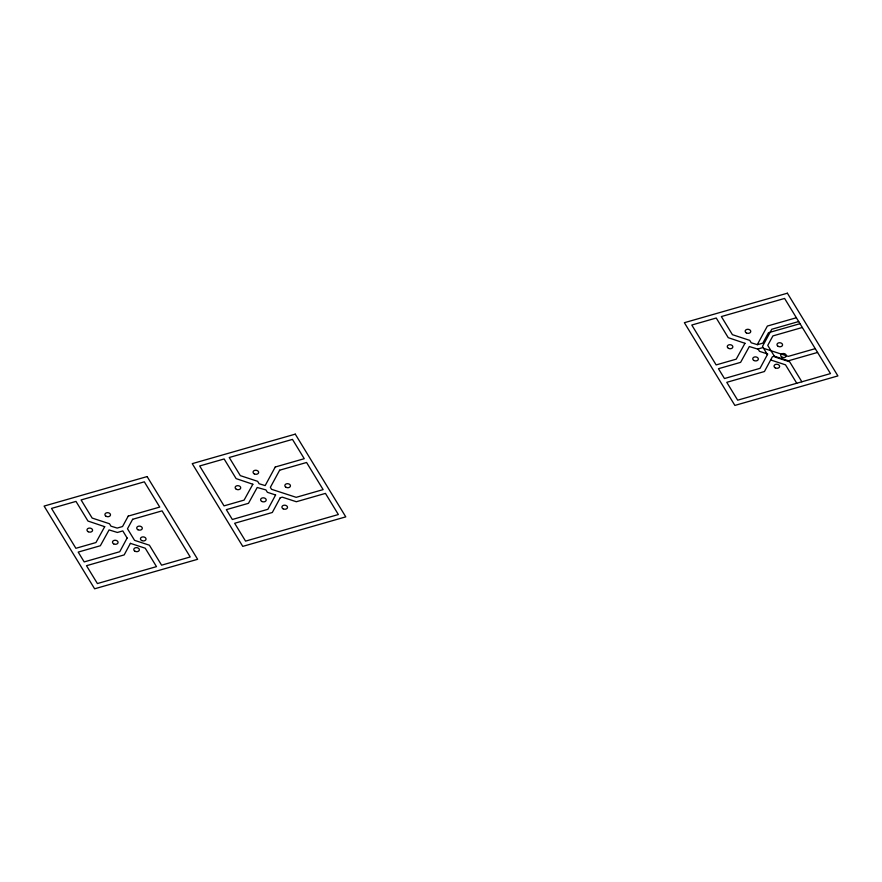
<?xml version="1.0" encoding="UTF-8"?>
<svg xmlns="http://www.w3.org/2000/svg" width="882" height="882" viewBox="0 0 882 882"><rect width="100%" height="100%" fill="white"/><g stroke="black" fill="none" stroke-linecap="round" stroke-linejoin="round"><path stroke-width="1.32" d="M757.285 344.653L767.373 326.053L796.38 317.752M798.695 321.544L771.783 329.251L762.478 346.406L767.395 354.63M800.007 323.694L768.498 332.712L762.809 343.153L757.429 344.697L751.232 342.789L749.755 340.375L732.424 334.686L721.355 316.561L784.594 298.447L830.48 373.593L737.672 400.174L726.768 382.325L764.44 371.531L772.356 356.802L774.429 356.218L788.453 360.782L817.559 352.447M802.322 327.487L772.908 335.91L767.748 345.38L774.826 356.967L789.677 361.829L801.859 381.785M763.062 347.53L757.66 349.085L749.336 346.527L740.604 362.359L718.455 368.709L724.464 378.532L760.019 368.345L767.726 354.024L759.49 351.345L758.046 348.974M815.255 348.655L788.299 356.372L763.669 348.346M770.659 359.966L785.498 364.828L796.755 383.251M127.129 538.02L119.754 551.724L84.198 561.911L78.189 552.088L100.339 545.749L109.07 529.917L117.394 532.463L122.796 530.92L127.129 538.02M130.393 543.345L124.175 554.91L86.502 565.704L97.406 583.553L156.489 566.63L145.232 548.207L130.393 543.345M275.603 494.978L267.896 509.3L232.341 519.487L226.343 509.653L248.481 503.313L257.213 487.481L265.923 489.918L267.378 492.299L275.603 494.978M280.244 497.757L272.317 512.486L234.656 523.269L245.56 541.118L338.357 514.537L325.447 493.391L296.33 501.737L282.317 497.161L280.244 497.757M275.25 467.008L265.173 485.596L259.11 483.744L257.632 481.318L240.301 475.63L229.243 457.504L292.471 439.39L304.257 458.695L275.25 467.008M279.66 470.194L270.355 487.349L271.546 489.301L296.176 497.327L323.132 489.609L306.572 462.488L279.66 470.194M128.232 516.102L122.543 526.532L117.163 528.075L110.967 526.168L109.489 523.754L92.158 518.065L81.089 499.94L144.328 481.826L159.741 507.073L128.232 516.102M132.642 519.289L127.482 528.759L134.56 540.346L149.411 545.208L161.593 565.175L190.214 556.972L162.056 510.865L132.642 519.289M104.704 526.675L95.94 542.551L75.885 548.295L51.52 508.407L75.984 501.406L87.98 521.053L104.704 526.675M252.847 484.24L244.094 500.116L224.028 505.871L199.674 465.972L224.127 458.971L236.133 478.628L252.847 484.24M744.97 343.296L736.205 359.172L716.151 364.916L691.786 325.028L716.25 318.016L728.245 337.674L744.97 343.296M147.118 476.578L44.1 506.081L94.617 588.801L197.634 559.298L147.118 476.578M295.272 434.142L192.243 463.645L242.759 546.377L345.777 516.863L295.272 434.142M787.383 293.199L684.366 322.702L734.882 405.422L837.9 375.919L787.383 293.199M775.256 367.871A2.811 2.029 4.9 0 0 779.633 366.526A2.811 2.029 4.9 0 0 775.62 364.387A2.811 2.029 4.9 0 0 775.256 367.871M753.956 360.506A2.811 2.029 4.9 0 0 758.333 359.161A2.811 2.029 4.9 0 0 754.319 357.023A2.811 2.029 4.9 0 0 753.956 360.506M728.466 348.335A2.811 2.029 4.9 0 0 732.843 346.99A2.811 2.029 4.9 0 0 728.83 344.851A2.811 2.029 4.9 0 0 728.466 348.335M746.393 332.933A2.811 2.029 4.9 0 0 750.758 331.588A2.811 2.029 4.9 0 0 746.745 329.438A2.811 2.029 4.9 0 0 746.393 332.933M778.189 346.361A2.811 2.029 4.9 0 0 782.566 345.016A2.811 2.029 4.9 0 0 778.552 342.877A2.811 2.029 4.9 0 0 778.189 346.361M781.926 357.144A2.811 2.029 4.9 0 0 786.303 355.799A2.811 2.029 4.9 0 0 782.29 353.66A2.811 2.029 4.9 0 0 781.926 357.144M286.066 487.316A2.811 2.029 4.9 0 0 290.443 485.971A2.811 2.029 4.9 0 0 286.43 483.821A2.811 2.029 4.9 0 0 286.066 487.316M254.27 473.877A2.811 2.029 4.9 0 0 258.647 472.532A2.811 2.029 4.9 0 0 254.633 470.393A2.811 2.029 4.9 0 0 254.27 473.877M236.354 489.29A2.811 2.029 4.9 0 0 240.72 487.944A2.811 2.029 4.9 0 0 236.707 485.806A2.811 2.029 4.9 0 0 236.354 489.29M261.833 501.461A2.811 2.029 4.9 0 0 266.21 500.116A2.811 2.029 4.9 0 0 262.197 497.966A2.811 2.029 4.9 0 0 261.833 501.461M283.133 508.826A2.811 2.029 4.9 0 0 287.51 507.481A2.811 2.029 4.9 0 0 283.497 505.331A2.811 2.029 4.9 0 0 283.133 508.826M137.923 529.74A2.811 2.029 4.9 0 0 142.3 528.395A2.811 2.029 4.9 0 0 138.287 526.256A2.811 2.029 4.9 0 0 137.923 529.74M106.127 516.312A2.811 2.029 4.9 0 0 110.493 514.967A2.811 2.029 4.9 0 0 106.479 512.828A2.811 2.029 4.9 0 0 106.127 516.312M88.2 531.725A2.811 2.029 4.9 0 0 92.577 530.38A2.811 2.029 4.9 0 0 88.564 528.23A2.811 2.029 4.9 0 0 88.2 531.725M113.69 543.885A2.811 2.029 4.9 0 0 118.067 542.54A2.811 2.029 4.9 0 0 114.054 540.401A2.811 2.029 4.9 0 0 113.69 543.885M134.99 551.25A2.811 2.029 4.9 0 0 139.367 549.905A2.811 2.029 4.9 0 0 135.354 547.766A2.811 2.029 4.9 0 0 134.99 551.25M141.66 540.534A2.811 2.029 4.9 0 0 146.037 539.189A2.811 2.029 4.9 0 0 142.024 537.039A2.811 2.029 4.9 0 0 141.66 540.534"/></g></svg>
